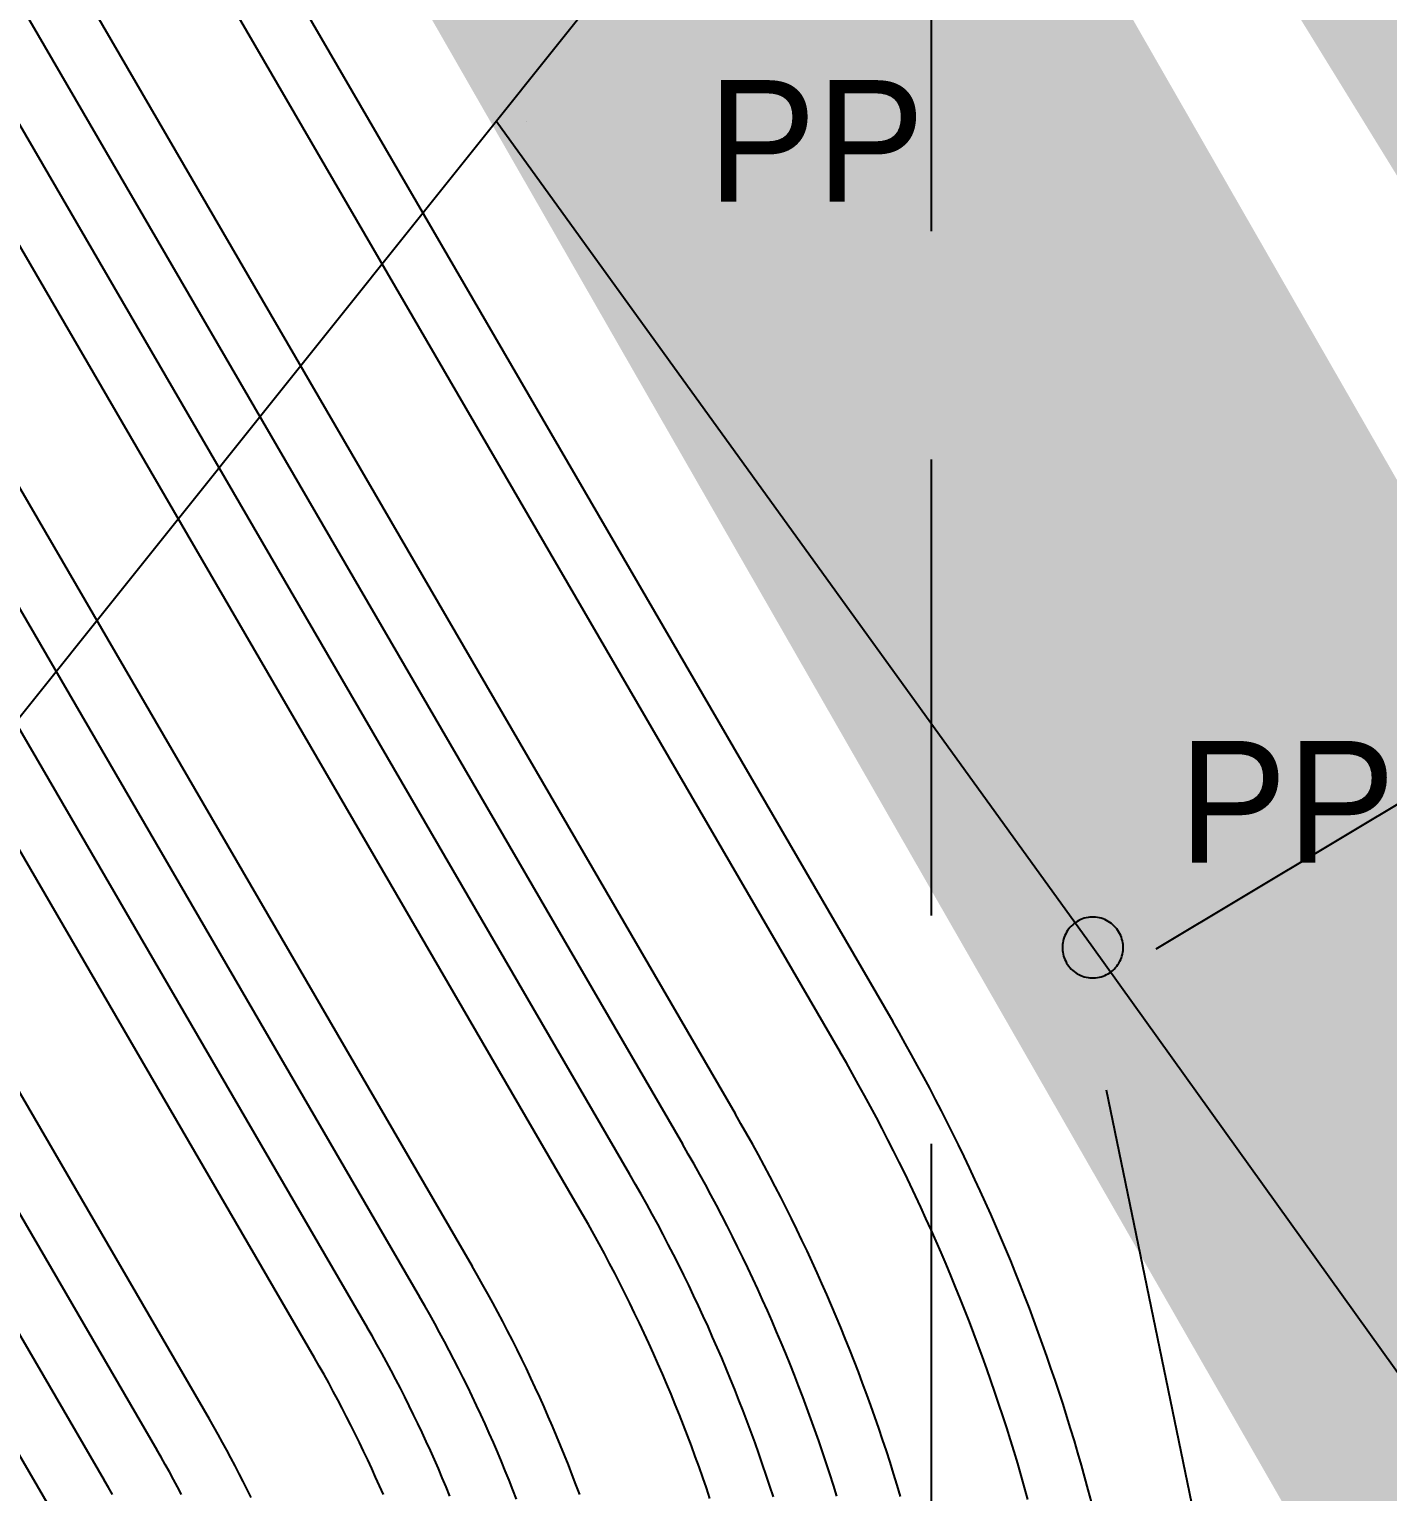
# Model space of a CAD drawing. Header units: inches. Extents: x 2439273 to 2445077, y 7048639 to 7057917.
# Drawn here: x 2443273.8 to 2443363.1, y 7053876.2 to 7053972.4 of the extents above; entities that cross this region are included whole.
import ezdxf
from ezdxf.enums import TextEntityAlignment as Align

# ---------------------------------------------------------------- set-up
doc = ezdxf.new("R2010")
doc.units = ezdxf.units.IN
doc.header["$LTSCALE"] = 300
doc.header["$MEASUREMENT"] = 0
for name, pattern in [('DASHEDX2', [0.165, 0.125, -0.04]), ('HIDDEN', [0.375, 0.25, -0.125]), ('PHANTOM', [4.25, 3.5, -0.15, 0.15, -0.15, 0.15, -0.15])]:
    doc.linetypes.add(name, pattern=pattern)
for name, color, linetype in [('BOUNDARY', 24, 'PHANTOM'), ('EC', 43, 'DASHEDX2'), ('GRID', 254, 'HIDDEN'), ('LIMITS OF DISTURBANCE', 1, 'HIDDEN'), ('new', 3, 'Continuous'), ('PC', 43, 'DASHEDX2'), ('SILT FENCE', 200, 'Continuous')]:
    doc.layers.add(name, color=color, linetype=linetype)
doc.styles.add('TMODELF', font='tmodelf')

msp = doc.modelspace()

# ---------------------------------------------------------------- linework, layer by layer
at = {"layer": 'BOUNDARY', "color": 7, "linetype": 'Continuous', "flags": 128}
msp.add_lwpolyline([(2443306.487, 7053966.323), (2443306.487, 7053966.323), (2443306.487, 7053966.323), (2443306.487, 7053966.323), (2443306.487, 7053966.323), (2443306.487, 7053966.323), (2443306.487, 7053966.323), (2443306.487, 7053966.323), (2443306.487, 7053966.323), (2443306.487, 7053966.323), (2443306.487, 7053966.323), (2443306.487, 7053966.323), (2443306.487, 7053966.323), (2443306.487, 7053966.323), (2443306.487, 7053966.323), (2443306.487, 7053966.323), (2443306.487, 7053966.323), (2443306.487, 7053966.323), (2443306.487, 7053966.323), (2443306.487, 7053966.323), (2443306.487, 7053966.323), (2443306.487, 7053966.323), (2443306.487, 7053966.323), (2443306.487, 7053966.323), (2443306.487, 7053966.323), (2443306.487, 7053966.323), (2443306.487, 7053966.323), (2443306.487, 7053966.323), (2443306.487, 7053966.323), (2443306.487, 7053966.323), (2443306.487, 7053966.323), (2443306.487, 7053966.323), (2443306.487, 7053966.323), (2443306.487, 7053966.323), (2443306.487, 7053966.323), (2443306.487, 7053966.323), (2443306.487, 7053966.323), (2443306.487, 7053966.323), (2443306.487, 7053966.323), (2443306.487, 7053966.323), (2443306.487, 7053966.323), (2443306.487, 7053966.323), (2443306.487, 7053966.323), (2443306.487, 7053966.323), (2443306.487, 7053966.323), (2443306.487, 7053966.323), (2443306.487, 7053966.323), (2443306.487, 7053966.323), (2443306.487, 7053966.323), (2443306.487, 7053966.323), (2443306.487, 7053966.323), (2443306.487, 7053966.323), (2443306.487, 7053966.323), (2443306.487, 7053966.323), (2443306.487, 7053966.323), (2443306.487, 7053966.323), (2443306.487, 7053966.323), (2443306.487, 7053966.323), (2443306.487, 7053966.323), (2443306.487, 7053966.323), (2443306.487, 7053966.323), (2443306.487, 7053966.323), (2443306.487, 7053966.323), (2443306.487, 7053966.323), (2443306.487, 7053966.323), (2443306.487, 7053966.323), (2443306.487, 7053966.323), (2443306.487, 7053966.323), (2443306.487, 7053966.323), (2443306.487, 7053966.323), (2443306.487, 7053966.323), (2443306.487, 7053966.323), (2443306.487, 7053966.323), (2443306.487, 7053966.323), (2443306.487, 7053966.323), (2443306.487, 7053966.323), (2443306.487, 7053966.323), (2443306.487, 7053966.323), (2443306.487, 7053966.323), (2443306.487, 7053966.323), (2443306.487, 7053966.323), (2443306.487, 7053966.323), (2443306.487, 7053966.323), (2443306.487, 7053966.323), (2443306.487, 7053966.323), (2443306.487, 7053966.323), (2443306.487, 7053966.323), (2443306.487, 7053966.323), (2443306.487, 7053966.323), (2443306.487, 7053966.323), (2443306.487, 7053966.323), (2443306.487, 7053966.323), (2443306.487, 7053966.323), (2443306.487, 7053966.323), (2443306.487, 7053966.323), (2443306.487, 7053966.323), (2443306.487, 7053966.323), (2443306.487, 7053966.323), (2443306.487, 7053966.323), (2443306.487, 7053966.323), (2443306.487, 7053966.323), (2443306.487, 7053966.323)], close=True, dxfattribs=at)
msp.add_lwpolyline([(2443306.487, 7053966.323), (2443306.487, 7053966.323), (2443306.487, 7053966.323), (2443306.487, 7053966.323), (2443306.487, 7053966.323), (2443306.487, 7053966.323), (2443306.487, 7053966.323), (2443306.487, 7053966.323), (2443306.487, 7053966.323), (2443306.487, 7053966.323), (2443306.487, 7053966.323), (2443306.487, 7053966.323), (2443306.487, 7053966.323), (2443306.487, 7053966.323), (2443306.487, 7053966.323), (2443306.487, 7053966.323), (2443306.487, 7053966.323), (2443306.487, 7053966.323), (2443306.487, 7053966.323), (2443306.487, 7053966.323), (2443306.487, 7053966.323), (2443306.487, 7053966.323), (2443306.487, 7053966.323), (2443306.487, 7053966.323), (2443306.487, 7053966.323), (2443306.487, 7053966.323), (2443306.487, 7053966.323), (2443306.487, 7053966.323), (2443306.487, 7053966.323), (2443306.487, 7053966.323), (2443306.487, 7053966.323), (2443306.487, 7053966.323), (2443306.487, 7053966.323), (2443306.487, 7053966.323), (2443306.487, 7053966.323), (2443306.487, 7053966.323), (2443306.487, 7053966.323), (2443306.487, 7053966.323), (2443306.487, 7053966.323), (2443306.487, 7053966.323), (2443306.487, 7053966.323), (2443306.487, 7053966.323), (2443306.487, 7053966.323), (2443306.487, 7053966.323), (2443306.487, 7053966.323), (2443306.487, 7053966.323), (2443306.487, 7053966.323), (2443306.487, 7053966.323), (2443306.487, 7053966.323), (2443306.487, 7053966.323), (2443306.487, 7053966.323), (2443306.487, 7053966.323), (2443306.487, 7053966.323), (2443306.487, 7053966.323), (2443306.487, 7053966.323), (2443306.487, 7053966.323), (2443306.487, 7053966.323), (2443306.487, 7053966.323), (2443306.487, 7053966.323), (2443306.487, 7053966.323), (2443306.487, 7053966.323), (2443306.487, 7053966.323), (2443306.487, 7053966.323), (2443306.487, 7053966.323), (2443306.487, 7053966.323), (2443306.487, 7053966.323), (2443306.487, 7053966.323), (2443306.487, 7053966.323), (2443306.487, 7053966.323), (2443306.487, 7053966.323), (2443306.487, 7053966.323), (2443306.487, 7053966.323), (2443306.487, 7053966.323), (2443306.487, 7053966.323), (2443306.487, 7053966.323), (2443306.487, 7053966.323), (2443306.487, 7053966.323), (2443306.487, 7053966.323), (2443306.487, 7053966.323), (2443306.487, 7053966.323), (2443306.487, 7053966.323), (2443306.487, 7053966.323), (2443306.487, 7053966.323), (2443306.487, 7053966.323), (2443306.487, 7053966.323), (2443306.487, 7053966.323), (2443306.487, 7053966.323), (2443306.487, 7053966.323), (2443306.487, 7053966.323), (2443306.487, 7053966.323), (2443306.487, 7053966.323), (2443306.487, 7053966.323), (2443306.487, 7053966.323), (2443306.487, 7053966.323), (2443306.487, 7053966.323), (2443306.487, 7053966.323), (2443306.487, 7053966.323), (2443306.487, 7053966.323), (2443306.487, 7053966.323), (2443306.487, 7053966.323), (2443306.487, 7053966.323), (2443306.487, 7053966.323)], close=True, dxfattribs=at)
at = {"layer": 'EC', "color": 43, "linetype": 'DASHEDX2', "flags": 128}
msp.add_lwpolyline([(2443385.193, 7053797.56), (2443395.111, 7053786.381), (2443391.087, 7053835.767), (2443390.159, 7053839.751), (2443390.572, 7053840.258), (2443386.595, 7053874.103), (2443387.847, 7053877.076), (2443383.805, 7053913.519), (2443382.498, 7053914.892), (2443368.561, 7053924.265), (2443343.274, 7053909.1), (2443350.227, 7053875.443), (2443340.915, 7053856.19), (2443347.702, 7053839.82), (2443375.991, 7053807.933)], dxfattribs=at)
at = {"layer": 'GRID', "linetype": 'HIDDEN', "ltscale": 0.4}
msp.add_line((2443333.141, 7049369.078), (2443333.141, 7057765.425), dxfattribs=at)
at = {"layer": 'LIMITS OF DISTURBANCE', "linetype": 'HIDDEN', "const_width": 10, "flags": 128}
msp.add_lwpolyline([(2442886.991, 7052945.508), (2442895.429, 7053179.564), (2442913.361, 7053306.082), (2442998.8, 7053329.276), (2443093.732, 7053267.072), (2443296.253, 7053331.385), (2443338.445, 7053257.583), (2443392.24, 7053315.57), (2443340.554, 7053361.96), (2443447.089, 7053414.675), (2443517.822, 7053314.087), (2443574.966, 7053356.593), (2443489.914, 7053468.172), (2443446.059, 7053438.949), (2443383.598, 7053614.288), (2443418.052, 7053884.167), (2443327.031, 7054031.843), (2443323.073, 7054052.939), (2443416.733, 7054128.096), (2443524.903, 7054050.302), (2443573.712, 7054048.984), (2443787.414, 7054200.616), (2444024.685, 7054478.236), (2444110.498, 7054653.513), (2444155.291, 7054902.887), (2444160.765, 7055069.767), (2444147.308, 7055200.645), (2444077.574, 7055450.666), (2443950.396, 7055673.724), (2443333.939, 7055400.626), (2443359.364, 7055365.047), (2443134.351, 7055268.477), (2442886.456, 7055663.655), (2442672.884, 7055635.7), (2442663.985, 7055558.189), (2442899.022, 7055169.889), (2442892.759, 7055099.776), (2442914.053, 7055045.939), (2443178.35, 7054615.247), (2442985.451, 7054501.314), (2442726.727, 7054920.141), (2442733.57, 7054854.117), (2442852.435, 7053970.464), (2442450.392, 7053675.078), (2441832.146, 7054504.963), (2441778.692, 7054488.783), (2441880.344, 7054326.593), (2442122.976, 7053975.484), (2442344.489, 7053665.127), (2442528.89, 7053430.201), (2442805.155, 7053043.91), (2442834.55, 7052997.615)], close=True, dxfattribs=at)
at = {"layer": 'new', "color": 3, "linetype": 'Continuous', "flags": 128}
for points in [[(2441289.544, 7051575.252), (2441328.351, 7051607.017), (2441505.773, 7051755.735), (2441595.346, 7051831.794), (2441798.771, 7052085.821), (2441984.899, 7052317.119), (2442210.744, 7052600.106), (2442422.81, 7052864.702), (2442642.042, 7053138.466), (2443656.446, 7054406.166), (2443988.283, 7054583.215), (2444082.003, 7054633.723)], [(2443431.764, 7053799.824), (2443388.611, 7053849.434), (2443343.74, 7053911.978), (2443304.487, 7053966.323)]]:
    msp.add_lwpolyline(points, dxfattribs=at)
at = {"layer": 'new', "color": 3, "linetype": 'PHANTOM', "flags": 128}
msp.add_lwpolyline([(2443306.487, 7053966.323), (2443306.487, 7053966.323), (2443306.487, 7053966.323), (2443306.487, 7053966.323), (2443306.487, 7053966.323), (2443306.487, 7053966.323), (2443306.487, 7053966.323), (2443306.487, 7053966.323), (2443306.487, 7053966.323), (2443306.487, 7053966.323), (2443306.487, 7053966.323), (2443306.487, 7053966.323), (2443306.487, 7053966.323), (2443306.487, 7053966.323), (2443306.487, 7053966.323), (2443306.487, 7053966.323), (2443306.487, 7053966.323), (2443306.487, 7053966.323), (2443306.487, 7053966.323), (2443306.487, 7053966.323), (2443306.487, 7053966.323), (2443306.487, 7053966.323), (2443306.487, 7053966.323), (2443306.487, 7053966.323), (2443306.487, 7053966.323), (2443306.487, 7053966.323), (2443306.487, 7053966.323), (2443306.487, 7053966.323), (2443306.487, 7053966.323), (2443306.487, 7053966.323), (2443306.487, 7053966.323), (2443306.487, 7053966.323), (2443306.487, 7053966.323), (2443306.487, 7053966.323), (2443306.487, 7053966.323), (2443306.487, 7053966.323), (2443306.487, 7053966.323), (2443306.487, 7053966.323), (2443306.487, 7053966.323), (2443306.487, 7053966.323), (2443306.487, 7053966.323), (2443306.487, 7053966.323), (2443306.487, 7053966.323), (2443306.487, 7053966.323), (2443306.487, 7053966.323), (2443306.487, 7053966.323), (2443306.487, 7053966.323), (2443306.487, 7053966.323), (2443306.487, 7053966.323), (2443306.487, 7053966.323), (2443306.487, 7053966.323), (2443306.487, 7053966.323), (2443306.487, 7053966.323), (2443306.487, 7053966.323), (2443306.487, 7053966.323), (2443306.487, 7053966.323), (2443306.487, 7053966.323), (2443306.487, 7053966.323), (2443306.487, 7053966.323), (2443306.487, 7053966.323), (2443306.487, 7053966.323), (2443306.487, 7053966.323), (2443306.487, 7053966.323), (2443306.487, 7053966.323), (2443306.487, 7053966.323), (2443306.487, 7053966.323), (2443306.487, 7053966.323), (2443306.487, 7053966.323), (2443306.487, 7053966.323), (2443306.487, 7053966.323), (2443306.487, 7053966.323), (2443306.487, 7053966.323), (2443306.487, 7053966.323), (2443306.487, 7053966.323), (2443306.487, 7053966.323), (2443306.487, 7053966.323), (2443306.487, 7053966.323), (2443306.487, 7053966.323), (2443306.487, 7053966.323), (2443306.487, 7053966.323), (2443306.487, 7053966.323), (2443306.487, 7053966.323), (2443306.487, 7053966.323), (2443306.487, 7053966.323), (2443306.487, 7053966.323), (2443306.487, 7053966.323), (2443306.487, 7053966.323), (2443306.487, 7053966.323), (2443306.487, 7053966.323), (2443306.487, 7053966.323), (2443306.487, 7053966.323), (2443306.487, 7053966.323), (2443306.487, 7053966.323), (2443306.487, 7053966.323), (2443306.487, 7053966.323), (2443306.487, 7053966.323), (2443306.487, 7053966.323), (2443306.487, 7053966.323), (2443306.487, 7053966.323), (2443306.487, 7053966.323), (2443306.487, 7053966.323), (2443306.487, 7053966.323)], close=True, dxfattribs=at)
msp.add_lwpolyline([(2443306.487, 7053966.323), (2443306.487, 7053966.323), (2443306.487, 7053966.323), (2443306.487, 7053966.323), (2443306.487, 7053966.323), (2443306.487, 7053966.323), (2443306.487, 7053966.323), (2443306.487, 7053966.323), (2443306.487, 7053966.323), (2443306.487, 7053966.323), (2443306.487, 7053966.323), (2443306.487, 7053966.323), (2443306.487, 7053966.323), (2443306.487, 7053966.323), (2443306.487, 7053966.323), (2443306.487, 7053966.323), (2443306.487, 7053966.323), (2443306.487, 7053966.323), (2443306.487, 7053966.323), (2443306.487, 7053966.323), (2443306.487, 7053966.323), (2443306.487, 7053966.323), (2443306.487, 7053966.323), (2443306.487, 7053966.323), (2443306.487, 7053966.323), (2443306.487, 7053966.323), (2443306.487, 7053966.323), (2443306.487, 7053966.323), (2443306.487, 7053966.323), (2443306.487, 7053966.323), (2443306.487, 7053966.323), (2443306.487, 7053966.323), (2443306.487, 7053966.323), (2443306.487, 7053966.323), (2443306.487, 7053966.323), (2443306.487, 7053966.323), (2443306.487, 7053966.323), (2443306.487, 7053966.323), (2443306.487, 7053966.323), (2443306.487, 7053966.323), (2443306.487, 7053966.323), (2443306.487, 7053966.323), (2443306.487, 7053966.323), (2443306.487, 7053966.323), (2443306.487, 7053966.323), (2443306.487, 7053966.323), (2443306.487, 7053966.323), (2443306.487, 7053966.323), (2443306.487, 7053966.323), (2443306.487, 7053966.323), (2443306.487, 7053966.323), (2443306.487, 7053966.323), (2443306.487, 7053966.323), (2443306.487, 7053966.323), (2443306.487, 7053966.323), (2443306.487, 7053966.323), (2443306.487, 7053966.323), (2443306.487, 7053966.323), (2443306.487, 7053966.323), (2443306.487, 7053966.323), (2443306.487, 7053966.323), (2443306.487, 7053966.323), (2443306.487, 7053966.323), (2443306.487, 7053966.323), (2443306.487, 7053966.323), (2443306.487, 7053966.323), (2443306.487, 7053966.323), (2443306.487, 7053966.323), (2443306.487, 7053966.323), (2443306.487, 7053966.323), (2443306.487, 7053966.323), (2443306.487, 7053966.323), (2443306.487, 7053966.323), (2443306.487, 7053966.323), (2443306.487, 7053966.323), (2443306.487, 7053966.323), (2443306.487, 7053966.323), (2443306.487, 7053966.323), (2443306.487, 7053966.323), (2443306.487, 7053966.323), (2443306.487, 7053966.323), (2443306.487, 7053966.323), (2443306.487, 7053966.323), (2443306.487, 7053966.323), (2443306.487, 7053966.323), (2443306.487, 7053966.323), (2443306.487, 7053966.323), (2443306.487, 7053966.323), (2443306.487, 7053966.323), (2443306.487, 7053966.323), (2443306.487, 7053966.323), (2443306.487, 7053966.323), (2443306.487, 7053966.323), (2443306.487, 7053966.323), (2443306.487, 7053966.323), (2443306.487, 7053966.323), (2443306.487, 7053966.323), (2443306.487, 7053966.323), (2443306.487, 7053966.323), (2443306.487, 7053966.323), (2443306.487, 7053966.323), (2443306.487, 7053966.323)], close=True, dxfattribs=at)
at = {"layer": 'new', "color": 3, "linetype": 'Continuous', "flags": 128}
msp.add_lwpolyline([(2443345.155, 7053913.393), (2443345.063, 7053913.479), (2443344.966, 7053913.559), (2443344.865, 7053913.633), (2443344.759, 7053913.7), (2443344.648, 7053913.76), (2443344.535, 7053913.814), (2443344.418, 7053913.86), (2443344.298, 7053913.899), (2443344.177, 7053913.93), (2443344.053, 7053913.954), (2443343.929, 7053913.97), (2443343.803, 7053913.977), (2443343.678, 7053913.977), (2443343.552, 7053913.97), (2443343.428, 7053913.954), (2443343.304, 7053913.93), (2443343.183, 7053913.899), (2443343.063, 7053913.86), (2443342.946, 7053913.814), (2443342.833, 7053913.76), (2443342.722, 7053913.7), (2443342.616, 7053913.633), (2443342.515, 7053913.559), (2443342.418, 7053913.479), (2443342.326, 7053913.393), (2443342.24, 7053913.301), (2443342.16, 7053913.204), (2443342.086, 7053913.103), (2443342.019, 7053912.996), (2443341.958, 7053912.886), (2443341.905, 7053912.773), (2443341.859, 7053912.656), (2443341.82, 7053912.536), (2443341.789, 7053912.415), (2443341.765, 7053912.291), (2443341.749, 7053912.167), (2443341.741, 7053912.041), (2443341.741, 7053911.916), (2443341.749, 7053911.79), (2443341.765, 7053911.666), (2443341.789, 7053911.542), (2443341.82, 7053911.42), (2443341.859, 7053911.301), (2443341.905, 7053911.184), (2443341.958, 7053911.07), (2443342.019, 7053910.96), (2443342.086, 7053910.854), (2443342.16, 7053910.753), (2443342.24, 7053910.656), (2443342.326, 7053910.564), (2443342.418, 7053910.478), (2443342.515, 7053910.398), (2443342.616, 7053910.324), (2443342.722, 7053910.257), (2443342.833, 7053910.196), (2443342.946, 7053910.143), (2443343.063, 7053910.097), (2443343.183, 7053910.058), (2443343.304, 7053910.027), (2443343.428, 7053910.003), (2443343.552, 7053909.987), (2443343.678, 7053909.979), (2443343.803, 7053909.979), (2443343.929, 7053909.987), (2443344.053, 7053910.003), (2443344.177, 7053910.027), (2443344.298, 7053910.058), (2443344.418, 7053910.097), (2443344.535, 7053910.143), (2443344.648, 7053910.196), (2443344.759, 7053910.257), (2443344.865, 7053910.324), (2443344.966, 7053910.398), (2443345.063, 7053910.478), (2443345.155, 7053910.564), (2443345.241, 7053910.656), (2443345.321, 7053910.753), (2443345.395, 7053910.854), (2443345.462, 7053910.96), (2443345.523, 7053911.07), (2443345.576, 7053911.184), (2443345.622, 7053911.301), (2443345.661, 7053911.42), (2443345.692, 7053911.542), (2443345.716, 7053911.666), (2443345.732, 7053911.79), (2443345.74, 7053911.916), (2443345.74, 7053912.041), (2443345.732, 7053912.167), (2443345.716, 7053912.291), (2443345.692, 7053912.415), (2443345.661, 7053912.536), (2443345.622, 7053912.656), (2443345.576, 7053912.773), (2443345.523, 7053912.886), (2443345.462, 7053912.996), (2443345.395, 7053913.103), (2443345.321, 7053913.204), (2443345.241, 7053913.301), (2443345.155, 7053913.393)], close=True, dxfattribs=at)
at = {"layer": 'PC', "color": 24, "linetype": 'Continuous', "flags": 128}
for points in [[(2443260.462, 7054109.358), (2443225.309, 7054088.107), (2443270.979, 7054009.581), (2443330.576, 7053907.108)], [(2443221.852, 7054086.096), (2443268.599, 7054005.718), (2443327.118, 7053905.097)], [(2443214.936, 7054082.074), (2443263.837, 7053997.993), (2443320.203, 7053901.075)], [(2443211.478, 7054080.063), (2443261.456, 7053994.131), (2443316.745, 7053899.064)], [(2443313.288, 7053897.053), (2443259.075, 7053990.268), (2443208.021, 7054078.052)], [(2443309.83, 7053895.042), (2443256.694, 7053986.405), (2443204.563, 7054076.041)], [(2443197.647, 7054072.019), (2443251.932, 7053978.68), (2443302.914, 7053891.02)], [(2443194.19, 7054070.008), (2443249.552, 7053974.818), (2443299.457, 7053889.01)], [(2443190.732, 7054067.997), (2443247.171, 7053970.955), (2443295.999, 7053886.999)], [(2443292.541, 7053884.988), (2443244.79, 7053967.093), (2443187.274, 7054065.986)], [(2443285.626, 7053880.966), (2443240.028, 7053959.367), (2443180.359, 7054061.964)], [(2443176.901, 7054059.953), (2443237.647, 7053955.505), (2443282.168, 7053878.955)], [(2443173.443, 7054057.942), (2443235.266, 7053951.642), (2443278.71, 7053876.944)], [(2443275.252, 7053874.933), (2443232.885, 7053947.78)], [(2443343.664, 7053875.522), (2443343.447, 7053876.33), (2443343.225, 7053877.137), (2443342.998, 7053877.941), (2443342.765, 7053878.745), (2443342.528, 7053879.547), (2443342.285, 7053880.347), (2443342.036, 7053881.146), (2443341.783, 7053881.943), (2443341.524, 7053882.738), (2443341.26, 7053883.532), (2443340.991, 7053884.324), (2443340.717, 7053885.114), (2443340.438, 7053885.903), (2443340.153, 7053886.689), (2443339.864, 7053887.474), (2443339.569, 7053888.256), (2443339.269, 7053889.037), (2443338.964, 7053889.816), (2443338.654, 7053890.593), (2443338.339, 7053891.368), (2443338.019, 7053892.14), (2443337.694, 7053892.911), (2443337.363, 7053893.679), (2443337.028, 7053894.446), (2443336.688, 7053895.21), (2443336.343, 7053895.972), (2443335.992, 7053896.731), (2443335.637, 7053897.488), (2443335.277, 7053898.243), (2443334.912, 7053898.996), (2443334.542, 7053899.746), (2443334.167, 7053900.494), (2443333.788, 7053901.239), (2443333.403, 7053901.982), (2443333.014, 7053902.722), (2443332.619, 7053903.46), (2443332.22, 7053904.195), (2443331.816, 7053904.927), (2443331.408, 7053905.657), (2443330.994, 7053906.384), (2443330.576, 7053907.108)], [(2443339.478, 7053875.68), (2443339.258, 7053876.47), (2443339.032, 7053877.259), (2443338.801, 7053878.046), (2443338.565, 7053878.832), (2443338.324, 7053879.616), (2443338.077, 7053880.399), (2443337.826, 7053881.18), (2443337.569, 7053881.959), (2443337.307, 7053882.736), (2443337.04, 7053883.512), (2443336.768, 7053884.286), (2443336.49, 7053885.058), (2443336.208, 7053885.828), (2443335.92, 7053886.597), (2443335.628, 7053887.363), (2443335.33, 7053888.128), (2443335.027, 7053888.89), (2443334.72, 7053889.651), (2443334.407, 7053890.409), (2443334.089, 7053891.166), (2443333.766, 7053891.92), (2443333.438, 7053892.672), (2443333.106, 7053893.422), (2443332.768, 7053894.17), (2443332.425, 7053894.915), (2443332.078, 7053895.658), (2443331.725, 7053896.399), (2443331.368, 7053897.138), (2443331.006, 7053897.874), (2443330.639, 7053898.608), (2443330.267, 7053899.339), (2443329.89, 7053900.068), (2443329.508, 7053900.794), (2443329.122, 7053901.518), (2443328.731, 7053902.239), (2443328.335, 7053902.958), (2443327.934, 7053903.674), (2443327.529, 7053904.387), (2443327.118, 7053905.097)], [(2443331.099, 7053875.88), (2443330.872, 7053876.632), (2443330.64, 7053877.383), (2443330.403, 7053878.133), (2443330.16, 7053878.881), (2443329.913, 7053879.627), (2443329.661, 7053880.372), (2443329.403, 7053881.114), (2443329.141, 7053881.855), (2443328.873, 7053882.595), (2443328.601, 7053883.332), (2443328.323, 7053884.068), (2443328.041, 7053884.801), (2443327.753, 7053885.533), (2443327.461, 7053886.263), (2443327.164, 7053886.991), (2443326.862, 7053887.716), (2443326.554, 7053888.44), (2443326.242, 7053889.162), (2443325.925, 7053889.881), (2443325.604, 7053890.598), (2443325.277, 7053891.313), (2443324.945, 7053892.026), (2443324.609, 7053892.737), (2443324.268, 7053893.445), (2443323.922, 7053894.151), (2443323.571, 7053894.855), (2443323.216, 7053895.556), (2443322.856, 7053896.255), (2443322.491, 7053896.951), (2443322.121, 7053897.645), (2443321.747, 7053898.336), (2443321.368, 7053899.025), (2443320.984, 7053899.711), (2443320.596, 7053900.394), (2443320.203, 7053901.075)], [(2443326.913, 7053875.897), (2443326.684, 7053876.63), (2443326.449, 7053877.362), (2443326.209, 7053878.092), (2443325.964, 7053878.82), (2443325.714, 7053879.546), (2443325.459, 7053880.271), (2443325.199, 7053880.994), (2443324.934, 7053881.715), (2443324.665, 7053882.435), (2443324.39, 7053883.152), (2443324.111, 7053883.868), (2443323.826, 7053884.582), (2443323.537, 7053885.294), (2443323.242, 7053886.003), (2443322.943, 7053886.711), (2443322.639, 7053887.417), (2443322.331, 7053888.12), (2443322.017, 7053888.822), (2443321.699, 7053889.521), (2443321.375, 7053890.218), (2443321.047, 7053890.913), (2443320.715, 7053891.605), (2443320.377, 7053892.296), (2443320.035, 7053892.983), (2443319.688, 7053893.669), (2443319.337, 7053894.352), (2443318.98, 7053895.033), (2443318.619, 7053895.711), (2443318.254, 7053896.387), (2443317.884, 7053897.06), (2443317.509, 7053897.731), (2443317.129, 7053898.399), (2443316.745, 7053899.064)], [(2443322.732, 7053875.856), (2443322.499, 7053876.569), (2443322.262, 7053877.281), (2443322.02, 7053877.991), (2443321.773, 7053878.699), (2443321.52, 7053879.405), (2443321.263, 7053880.11), (2443321.002, 7053880.813), (2443320.735, 7053881.514), (2443320.463, 7053882.213), (2443320.187, 7053882.91), (2443319.906, 7053883.605), (2443319.62, 7053884.299), (2443319.329, 7053884.99), (2443319.033, 7053885.679), (2443318.733, 7053886.366), (2443318.427, 7053887.052), (2443318.117, 7053887.734), (2443317.803, 7053888.415), (2443317.483, 7053889.094), (2443317.159, 7053889.77), (2443316.83, 7053890.444), (2443316.497, 7053891.116), (2443316.159, 7053891.786), (2443315.816, 7053892.453), (2443315.468, 7053893.117), (2443315.116, 7053893.78), (2443314.76, 7053894.439), (2443314.398, 7053895.097), (2443314.033, 7053895.752), (2443313.662, 7053896.404), (2443313.288, 7053897.053)], [(2443318.555, 7053875.755), (2443318.32, 7053876.448), (2443318.081, 7053877.139), (2443317.837, 7053877.828), (2443317.588, 7053878.516), (2443317.334, 7053879.202), (2443317.075, 7053879.885), (2443316.812, 7053880.568), (2443316.544, 7053881.248), (2443316.271, 7053881.926), (2443315.993, 7053882.603), (2443315.71, 7053883.277), (2443315.423, 7053883.949), (2443315.131, 7053884.62), (2443314.834, 7053885.288), (2443314.533, 7053885.954), (2443314.227, 7053886.618), (2443313.916, 7053887.28), (2443313.601, 7053887.94), (2443313.281, 7053888.598), (2443312.956, 7053889.253), (2443312.627, 7053889.906), (2443312.293, 7053890.556), (2443311.955, 7053891.205), (2443311.612, 7053891.85), (2443311.265, 7053892.494), (2443310.913, 7053893.135), (2443310.556, 7053893.773), (2443310.195, 7053894.409), (2443309.83, 7053895.042)], [(2443309.984, 7053876.014), (2443309.742, 7053876.662), (2443309.495, 7053877.309), (2443309.244, 7053877.954), (2443308.988, 7053878.597), (2443308.727, 7053879.238), (2443308.462, 7053879.877), (2443308.192, 7053880.514), (2443307.917, 7053881.149), (2443307.638, 7053881.783), (2443307.355, 7053882.414), (2443307.067, 7053883.043), (2443306.774, 7053883.67), (2443306.477, 7053884.295), (2443306.175, 7053884.918), (2443305.869, 7053885.539), (2443305.558, 7053886.157), (2443305.243, 7053886.773), (2443304.924, 7053887.387), (2443304.6, 7053887.999), (2443304.271, 7053888.608), (2443303.939, 7053889.215), (2443303.602, 7053889.819), (2443303.26, 7053890.421), (2443302.914, 7053891.02)], [(2443305.83, 7053875.696), (2443305.587, 7053876.323), (2443305.34, 7053876.947), (2443305.088, 7053877.57), (2443304.831, 7053878.19), (2443304.57, 7053878.809), (2443304.305, 7053879.426), (2443304.035, 7053880.041), (2443303.761, 7053880.654), (2443303.482, 7053881.265), (2443303.198, 7053881.874), (2443302.911, 7053882.481), (2443302.618, 7053883.086), (2443302.322, 7053883.688), (2443302.021, 7053884.289), (2443301.715, 7053884.887), (2443301.406, 7053885.483), (2443301.092, 7053886.076), (2443300.773, 7053886.668), (2443300.45, 7053887.257), (2443300.123, 7053887.843), (2443299.792, 7053888.428), (2443299.457, 7053889.01)], [(2443301.444, 7053875.912), (2443301.197, 7053876.513), (2443300.945, 7053877.113), (2443300.689, 7053877.711), (2443300.428, 7053878.308), (2443300.163, 7053878.902), (2443299.894, 7053879.494), (2443299.62, 7053880.084), (2443299.342, 7053880.672), (2443299.059, 7053881.258), (2443298.772, 7053881.842), (2443298.481, 7053882.424), (2443298.186, 7053883.004), (2443297.886, 7053883.582), (2443297.582, 7053884.157), (2443297.274, 7053884.73), (2443296.961, 7053885.3), (2443296.645, 7053885.869), (2443296.324, 7053886.435), (2443295.999, 7053886.999)], [(2443297.068, 7053876.005), (2443296.817, 7053876.582), (2443296.562, 7053877.157), (2443296.302, 7053877.73), (2443296.038, 7053878.301), (2443295.77, 7053878.87), (2443295.497, 7053879.437), (2443295.22, 7053880.002), (2443294.939, 7053880.564), (2443294.654, 7053881.125), (2443294.365, 7053881.683), (2443294.071, 7053882.24), (2443293.773, 7053882.794), (2443293.471, 7053883.346), (2443293.165, 7053883.895), (2443292.855, 7053884.443), (2443292.541, 7053884.988)], [(2443288.365, 7053875.81), (2443288.109, 7053876.335), (2443287.849, 7053876.858), (2443287.585, 7053877.379), (2443287.317, 7053877.897), (2443287.045, 7053878.414), (2443286.769, 7053878.929), (2443286.489, 7053879.441), (2443286.205, 7053879.952), (2443285.917, 7053880.46), (2443285.626, 7053880.966)], [(2443283.79, 7053876.01), (2443283.529, 7053876.506), (2443283.265, 7053877), (2443282.996, 7053877.492), (2443282.724, 7053877.981), (2443282.448, 7053878.469), (2443282.168, 7053878.955)], [(2443279.242, 7053876.012), (2443278.978, 7053876.479), (2443278.71, 7053876.944)]]:
    msp.add_lwpolyline(points, dxfattribs=at)
at = {"layer": 'SILT FENCE', "const_width": 40, "flags": 128}
msp.add_lwpolyline([(2443368.458, 7055385.632), (2443937.533, 7055639.242), (2444048.086, 7055434.543), (2444118.86, 7055198.359), (2444131.889, 7055063.118), (2444121.233, 7054897.35), (2444079.576, 7054665.24), (2443994.3, 7054500.781), (2443767.135, 7054225.609), (2443574.285, 7054081.35), (2443474.425, 7054121.45), (2443424.857, 7054171.226), (2443286.865, 7054081.573), (2443292.231, 7054027.169), (2443381.062, 7053872.385), (2443365.925, 7053718.339), (2443351.807, 7053614.875), (2443414.638, 7053431.929), (2443250.25, 7053347.599), (2443093.902, 7053304.776), (2443005.076, 7053362.62), (2442887.987, 7053330.335), (2442866.453, 7053201.193), (2442857.185, 7052948.276)], dxfattribs=at)

# ---------------------------------------------------------------- texts
at = {"layer": 'new', "color": 3, "linetype": 'Continuous', "style": 'TMODELF'}
for p in [(2443325.543, 7053961.013), (2443356.516, 7053917.558)]:
    msp.add_text('PP', height=8, dxfattribs=at).set_placement(p, align=Align.CENTER)

doc.saveas('drawing.dxf')
